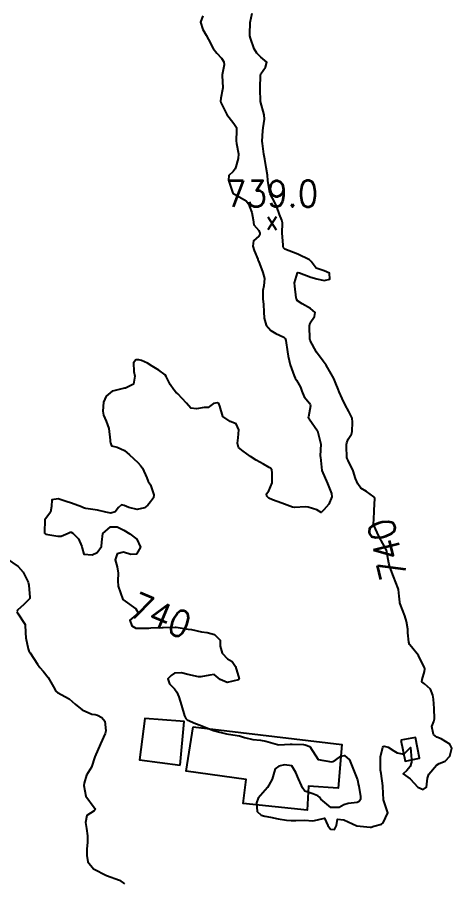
# Model space of a CAD drawing. Header units: metres. Extents: x 307586 to 320046, y 7427249 to 7434250.
# Drawn here: x 317520.1 to 317586.2, y 7431614.8 to 7431746.4 of the extents above; entities that cross this region are included whole.
import ezdxf
from ezdxf.enums import TextEntityAlignment as Align

# ---------------------------------------------------------------- set-up
doc = ezdxf.new("R2010")
doc.units = ezdxf.units.M
doc.header["$MEASUREMENT"] = 0
for name, color, linetype in [('Cotas', 45, 'Continuous'), ('Curvas de Nivel 1m', 11, 'Continuous'), ('Curvas de Nivel 5m', 15, 'Continuous'), ('Edificações', 30, 'Continuous'), ('Pontos Cotados', 45, 'Continuous')]:
    doc.layers.add(name, color=color, linetype=linetype)
doc.styles.add('Style-STANDARD', font='STANDARD.shx')

# ---------------------------------------------------------------- blocks, each defined once
blk = doc.blocks.new('ELVTXT_149')
at = {"layer": 'Pontos Cotados', "linetype": 'Continuous', "style": 'Style-STANDARD'}
for s, height, p in [('739.0', 4, (0, 4)), ('x', 3, (0, 0))]:
    blk.add_text(s, height=height, dxfattribs=at).set_placement(p, align=Align.MIDDLE_CENTER)

msp = doc.modelspace()

# ---------------------------------------------------------------- linework, layer by layer
at = {"layer": 'Curvas de Nivel 1m', "elevation": 741, "flags": 128}
for points in [[(317518.46, 7431664.08), (317520.24, 7431662.87), (317521.03, 7431662.04), (317521.78, 7431660.47), (317521.88, 7431660.03), (317522.05, 7431658.15), (317522.02, 7431658.03), (317521.11, 7431657.1), (317520.15, 7431656.25), (317520.05, 7431656.05)], [(317520.07, 7431655.97), (317520.15, 7431655.85), (317521.34, 7431654.04), (317521.38, 7431652.77), (317521.41, 7431652.04), (317521.79, 7431650.33), (317521.9, 7431650.03), (317522.08, 7431649.73), (317523.18, 7431648.01), (317523.53, 7431647.49), (317524.04, 7431646.94), (317524.83, 7431645.99), (317525.81, 7431644.19), (317525.91, 7431643.98), (317526.01, 7431643.87), (317526.26, 7431643.72), (317527.99, 7431642.74), (317528.92, 7431641.94), (317529.97, 7431641.09), (317531.47, 7431640.41), (317531.97, 7431640.34), (317532.32, 7431640.26), (317532.99, 7431639.89), (317533.42, 7431639.35), (317533.61, 7431637.88), (317533.5, 7431637.45), (317532.76, 7431635.9), (317531.89, 7431633.91), (317531.42, 7431632.36), (317531.17, 7431631.92), (317530.67, 7431631.11), (317530.27, 7431629.93), (317530.22, 7431629.54), (317530.54, 7431627.92), (317531.8, 7431626.21), (317531.93, 7431626.05), (317531.95, 7431625.91), (317531.79, 7431625.68), (317530.69, 7431625.01), (317530.49, 7431623.92), (317530.65, 7431623.03), (317530.82, 7431621.92), (317530.79, 7431620.86), (317530.72, 7431619.92), (317530.71, 7431618.92), (317530.86, 7431617.92), (317531.69, 7431616.88), (317533.67, 7431615.88), (317535.67, 7431615.14), (317536.42, 7431614.61)]]:
    msp.add_lwpolyline(points, dxfattribs=at)
at = {"layer": 'Curvas de Nivel 5m', "elevation": 740, "flags": 128}
msp.add_lwpolyline([(317548.33, 7431746.65), (317547.97, 7431745.73), (317548.36, 7431744.59), (317548.86, 7431743.72), (317549.2, 7431743.09), (317549.93, 7431741.71), (317550.45, 7431740.97), (317551.17, 7431740.22), (317551.53, 7431739.69), (317551.61, 7431739.23), (317551.27, 7431737.69), (317551.26, 7431737.57), (317551.38, 7431735.69), (317551.35, 7431735.44), (317551.1, 7431734.14), (317551.04, 7431733.69), (317551.09, 7431733.5), (317552, 7431731.68), (317553.05, 7431730.28), (317553.44, 7431729.67), (317553.48, 7431729.22), (317553.39, 7431727.67), (317553.46, 7431727.22), (317553.78, 7431725.66), (317553.7, 7431724.95), (317553.34, 7431723.67), (317553.26, 7431723.37), (317552.96, 7431722.96), (317552.28, 7431722.35), (317552.25, 7431721.68), (317552.92, 7431719.67), (317554.91, 7431718.52), (317555.3, 7431718.04), (317555.46, 7431717.64), (317555.79, 7431716.74), (317555.98, 7431715.63), (317556.12, 7431714.88), (317556.86, 7431714.02), (317557, 7431713.62), (317557.01, 7431713.46), (317556.85, 7431713.13), (317556.04, 7431712.42), (317555.92, 7431711.63), (317556.15, 7431710.96), (317556.69, 7431709.62), (317556.73, 7431709.54), (317556.8, 7431709.39), (317557.48, 7431707.61), (317557.7, 7431706.68), (317557.62, 7431705.61), (317557.48, 7431704.88), (317557.47, 7431703.61), (317557.56, 7431702.77), (317557.63, 7431701.61), (317557.66, 7431700.65), (317557.98, 7431699.61), (317558.67, 7431698.8), (317559.42, 7431698.34), (317560.67, 7431697.79), (317560.86, 7431697.57), (317560.94, 7431697.29), (317561.22, 7431695.56), (317561.32, 7431694.86), (317561.6, 7431693.56), (317562.24, 7431691.9), (317562.4, 7431691.55), (317562.58, 7431691.25), (317563.17, 7431690.15), (317563.42, 7431689.54), (317563.74, 7431688.71), (317564.55, 7431687.73), (317564.67, 7431687.52), (317564.72, 7431687.34), (317564.52, 7431686.19), (317564.39, 7431685.65), (317564.38, 7431685.52), (317564.43, 7431685.43), (317564.51, 7431685.36), (317565.76, 7431683.51), (317566.26, 7431681.7), (317566.27, 7431681.5), (317566.21, 7431679.74), (317566.22, 7431679.5), (317566.42, 7431677.5), (317567.3, 7431675.49), (317567.89, 7431673.97), (317567.97, 7431673.48), (317567.5, 7431672.34), (317566.75, 7431671.5), (317566.56, 7431671.28), (317566.34, 7431671.12), (317565.66, 7431671.51), (317564.35, 7431671.93), (317563.91, 7431671.96), (317562.35, 7431671.88), (317561.97, 7431671.93), (317560.36, 7431672.49), (317558.92, 7431673.03), (317558.37, 7431673.27), (317558.06, 7431673.6), (317558.03, 7431673.95), (317558.38, 7431674.38), (317558.89, 7431675.59), (317558.89, 7431677.11), (317558.81, 7431677.59), (317558.64, 7431677.82), (317558.43, 7431677.96), (317557.57, 7431678.47), (317556.44, 7431679.08), (317555.57, 7431679.63), (317554.45, 7431680.43), (317553.77, 7431680.97), (317553.61, 7431681.65), (317553.69, 7431682.44), (317553.8, 7431683.65), (317553.42, 7431684.57), (317552.51, 7431684.93), (317551.39, 7431685.68), (317550.92, 7431687.3), (317550.79, 7431687.69), (317550.54, 7431687.79), (317549.96, 7431687.7), (317549.16, 7431687.09), (317548.53, 7431687.08), (317547.4, 7431686.86), (317546.53, 7431686.96), (317545.86, 7431687.75), (317544.56, 7431689.17), (317544.22, 7431689.42), (317543.92, 7431689.77), (317543.35, 7431690.56), (317542.75, 7431691.79), (317542.59, 7431692.06), (317541.63, 7431692.77), (317540.61, 7431693.38), (317539.9, 7431693.82), (317539.01, 7431694.23), (317538.62, 7431694.34), (317538.14, 7431694.32), (317537.78, 7431693.85), (317537.87, 7431692.57), (317538.02, 7431691.85), (317537.82, 7431690.6), (317536.56, 7431690.02), (317536.42, 7431690), (317535.82, 7431689.87), (317534.81, 7431689.63), (317534.56, 7431689.54), (317533.62, 7431688.82), (317533.24, 7431687.9), (317533.11, 7431686.5), (317533.21, 7431685.9), (317533.62, 7431685.01), (317534.05, 7431683.89), (317534.25, 7431682.1), (317534.25, 7431681.88), (317534.28, 7431681.7), (317534.46, 7431681.24), (317535.29, 7431681.04), (317536.45, 7431680.54), (317537.17, 7431679.85), (317538.43, 7431678.69), (317538.85, 7431678.26), (317539.15, 7431677.83), (317539.84, 7431676.38), (317540.04, 7431675.82), (317540.2, 7431675.62), (317540.39, 7431675.33), (317540.91, 7431673.8), (317540.84, 7431673.33), (317540.36, 7431672.72), (317539.95, 7431672.22), (317539.45, 7431671.82), (317538.34, 7431671.56), (317537.08, 7431671.85), (317536.35, 7431672.17), (317535.96, 7431672.25), (317535.49, 7431671.87), (317534.99, 7431671.22), (317534.33, 7431670.98), (317533.6, 7431671.15), (317532.34, 7431671.44), (317530.55, 7431671.72), (317530.34, 7431671.76), (317530.21, 7431671.8), (317529.88, 7431671.94), (317528.35, 7431672.5), (317527.53, 7431672.79), (317526.36, 7431673.15), (317525.35, 7431673), (317525.33, 7431671.99), (317525.17, 7431671.15), (317524.32, 7431670), (317524.24, 7431668.06), (317524.24, 7431668), (317524.24, 7431667.95), (317524.29, 7431667.88), (317524.48, 7431667.81), (317526.29, 7431667.48), (317526.78, 7431667.49), (317527.85, 7431667.96), (317528.17, 7431668.08), (317528.29, 7431668.08), (317528.59, 7431667.96), (317529.41, 7431667.07), (317529.92, 7431665.94), (317529.99, 7431665.66), (317530.26, 7431664.77), (317531.51, 7431664.67), (317532.26, 7431665.01), (317532.94, 7431665.9), (317532.97, 7431666.59), (317533.15, 7431667.9), (317534.31, 7431668.92), (317535.29, 7431668.89), (317536.31, 7431668.39), (317537.22, 7431667.85), (317538.29, 7431667.04), (317538.88, 7431665.83), (317538.26, 7431664.76), (317537.41, 7431664.71), (317536.26, 7431665.05), (317535.3, 7431664.83), (317535.02, 7431663.87), (317535.29, 7431662.82), (317535.48, 7431661.87), (317535.39, 7431660.69), (317535.47, 7431659.87), (317536.18, 7431657.86), (317538.16, 7431656.42), (317538.49, 7431655.83), (317538.15, 7431655.45), (317537.26, 7431654.73), (317537.52, 7431653.85), (317538.13, 7431653.51), (317538.49, 7431653.47), (317540.13, 7431653.51), (317540.41, 7431653.53), (317542.13, 7431653.58), (317542.33, 7431653.58), (317544.13, 7431653.64), (317544.26, 7431653.63), (317546.13, 7431653.35), (317546.6, 7431653.27), (317548.12, 7431652.93), (317549.02, 7431652.81), (317550.12, 7431652.52), (317550.98, 7431651.68), (317551, 7431650.78), (317551.27, 7431649.68), (317552.07, 7431648.83), (317552.81, 7431648.4), (317553.32, 7431647.65), (317553.87, 7431645.81), (317553.75, 7431645.64), (317552.03, 7431645.23), (317550.96, 7431645.68), (317550.04, 7431646.42), (317549.39, 7431646.36), (317548.04, 7431646.09), (317547.67, 7431646.1), (317546.04, 7431646.42), (317545.09, 7431646.71), (317544.05, 7431646.67), (317543.5, 7431646.31), (317543, 7431645.78), (317543.27, 7431645.02), (317544.02, 7431644.25), (317544.4, 7431643.76), (317544.7, 7431643.05), (317545.1, 7431641.75), (317545.55, 7431640.16), (317545.73, 7431639.74), (317545.96, 7431639.54), (317547.24, 7431639.01), (317547.95, 7431638.74), (317549.56, 7431638.08), (317549.95, 7431637.94), (317550.91, 7431637.68), (317551.94, 7431637.43), (317552.23, 7431637.37), (317553.93, 7431637.09), (317554.69, 7431636.88), (317555.93, 7431636.54), (317557.09, 7431636.44), (317557.92, 7431636.32), (317559.71, 7431635.78), (317559.92, 7431635.74), (317561.64, 7431635.83), (317561.92, 7431635.84), (317563.64, 7431635.8), (317563.92, 7431635.76), (317564.59, 7431635.51), (317565.89, 7431633.5), (317567.89, 7431633.17), (317568.13, 7431633.22), (317568.58, 7431633.46), (317569.35, 7431634), (317569.9, 7431634.13), (317570.64, 7431633.44), (317571.13, 7431632.18), (317571.48, 7431631.43), (317571.85, 7431630.4), (317572.03, 7431629.61), (317572.07, 7431629.43), (317572.3, 7431627.89), (317572.31, 7431627.42), (317572.14, 7431627.11), (317571.82, 7431626.98), (317570.42, 7431626.84), (317569.81, 7431626.6), (317569.06, 7431626.2), (317567.8, 7431626.23), (317566.3, 7431627.49), (317566.09, 7431627.76), (317565.83, 7431627.98), (317565.05, 7431628.28), (317563.83, 7431628.67), (317563.51, 7431629.19), (317563.37, 7431629.53), (317562.91, 7431630.59), (317562.5, 7431631.54), (317561.88, 7431632.54), (317560.76, 7431632.68), (317559.88, 7431632.49), (317559.33, 7431632.11), (317559.2, 7431631.58), (317558.9, 7431630.54), (317558.38, 7431629.58), (317558.17, 7431629.26), (317557.84, 7431628.84), (317556.77, 7431627.61), (317556.48, 7431626.94), (317556.61, 7431625.61), (317557.21, 7431625.02), (317557.79, 7431624.88), (317558.62, 7431624.75), (317559.78, 7431624.48), (317561.05, 7431624.28), (317561.78, 7431624.23), (317562.48, 7431624.24), (317563.78, 7431624.28), (317565.08, 7431624.2), (317565.78, 7431624.31), (317566.86, 7431624.56), (317567.35, 7431623.48), (317567.76, 7431622.92), (317568.37, 7431622.86), (317568.68, 7431623.46), (317568.82, 7431624.42), (317569.78, 7431624.31), (317571.77, 7431623.43), (317573.77, 7431623.19), (317573.94, 7431623.22), (317574.34, 7431623.39), (317575.49, 7431623.67), (317575.78, 7431623.85), (317576.47, 7431625.37), (317575.82, 7431627.38), (317575.73, 7431629.38), (317575.73, 7431629.5), (317575.44, 7431631.38), (317575.37, 7431631.88), (317575.34, 7431633.39), (317575.37, 7431633.91), (317575.71, 7431635.38), (317575.79, 7431635.5), (317575.92, 7431635.56), (317576.52, 7431635.37), (317577.38, 7431634.83), (317577.9, 7431634.55), (317578.93, 7431634.32), (317579.91, 7431635.33), (317580.08, 7431633.52), (317580.1, 7431633.33), (317580.09, 7431633.13), (317579.88, 7431632.43), (317579.38, 7431631.84), (317578.81, 7431631.34), (317579.86, 7431630.57), (317581.06, 7431629.32), (317581.84, 7431628.95), (317582.37, 7431629.3), (317582.52, 7431630.65), (317582.69, 7431631.3), (317583.89, 7431632.66), (317584.27, 7431632.89), (317585.2, 7431633.27), (317585.9, 7431634), (317586.19, 7431635.26), (317585.92, 7431635.85), (317584.58, 7431636.63), (317583.94, 7431636.93), (317583.44, 7431637.29), (317583.19, 7431638.53), (317583.48, 7431639.29), (317583.57, 7431639.69), (317583.53, 7431641.29), (317583.41, 7431642.69), (317583.32, 7431643.29), (317582.95, 7431644.23), (317582.03, 7431645), (317581.65, 7431645.31), (317581.69, 7431645.66), (317582.06, 7431646.89), (317582.13, 7431647.24), (317582.13, 7431647.31), (317582.11, 7431647.36), (317582.06, 7431647.45), (317581.14, 7431649.32), (317580.1, 7431650.67), (317579.78, 7431651.01), (317579.67, 7431651.34), (317579.54, 7431652.76), (317579.52, 7431653.34), (317579.33, 7431654.52), (317579.07, 7431655.35), (317578.36, 7431657.18), (317578.3, 7431657.36), (317578.28, 7431657.46), (317578.19, 7431658.38), (317578.09, 7431659.36), (317578.05, 7431659.51), (317577.34, 7431661.37), (317576.78, 7431662.84), (317576.62, 7431663.38), (317576.27, 7431665.38), (317575.17, 7431667.39), (317574.32, 7431669.29), (317574.3, 7431669.38), (317574.3, 7431669.4), (317574.33, 7431670.05), (317574.41, 7431671.33), (317574.42, 7431671.4), (317574.48, 7431673.29), (317574.46, 7431673.4), (317574.37, 7431673.5), (317573.24, 7431674.28), (317572.39, 7431674.82), (317571.89, 7431675.44), (317571.56, 7431676.29), (317571.18, 7431677.44), (317570.44, 7431679.01), (317570.28, 7431679.29), (317570.25, 7431679.45), (317570.2, 7431681.19), (317570.2, 7431681.45), (317570.23, 7431681.69), (317570.47, 7431682.24), (317570.94, 7431682.99), (317571.05, 7431683.44), (317571.1, 7431684.85), (317571.04, 7431685.44), (317570.53, 7431686.44), (317569.97, 7431687.46), (317569.53, 7431688.44), (317569.09, 7431689.47), (317568.94, 7431689.85), (317568.58, 7431690.72), (317568.24, 7431691.48), (317567.88, 7431692.2), (317567.09, 7431693.5), (317566.62, 7431694.1), (317565.62, 7431695.51), (317564.66, 7431697.29), (317564.6, 7431697.52), (317564.54, 7431699.38), (317564.56, 7431699.52), (317564.69, 7431699.94), (317565.3, 7431700.91), (317565.45, 7431701.51), (317564.71, 7431702.14), (317563.43, 7431702.83), (317562.73, 7431703.29), (317562.59, 7431703.55), (317562.55, 7431703.74), (317562.31, 7431705.55), (317562.29, 7431706.02), (317562.74, 7431707.55), (317562.75, 7431707.59), (317562.78, 7431707.63), (317563.04, 7431707.55), (317564.77, 7431706.89), (317565.66, 7431706.63), (317566.77, 7431706.42), (317567.68, 7431706.58), (317567.62, 7431707.49), (317566.79, 7431707.86), (317565.56, 7431708.28), (317564.8, 7431709.27), (317564.58, 7431709.53), (317562.81, 7431710.4), (317561.48, 7431710.9), (317560.82, 7431711.19), (317560.61, 7431711.36), (317560.57, 7431711.57), (317560.57, 7431711.83), (317560.42, 7431713.58), (317560.44, 7431715.15), (317560.37, 7431715.58), (317560.02, 7431716.45), (317559.6, 7431717.59), (317559.4, 7431718.08), (317558.92, 7431718.91), (317558.6, 7431719.6), (317558.49, 7431720.04), (317558.25, 7431721.61), (317558.17, 7431722.4), (317557.98, 7431723.61), (317557.75, 7431724.85), (317557.64, 7431725.61), (317557.39, 7431727.24), (317557.37, 7431727.62), (317557.49, 7431729.17), (317557.53, 7431729.62), (317557.73, 7431730.94), (317557.67, 7431731.61), (317557.09, 7431733.62), (317557.07, 7431735.58), (317557.07, 7431735.62), (317557.06, 7431735.67), (317557.1, 7431737.62), (317557.15, 7431737.83), (317557.89, 7431738.88), (317558.05, 7431739.61), (317557.17, 7431740.38), (317556.53, 7431740.98), (317556.17, 7431741.64), (317555.6, 7431743.25), (317555.49, 7431743.65), (317555.47, 7431743.9), (317555.54, 7431745.65), (317555.84, 7431747.05)], dxfattribs=at)
at = {"layer": 'Edificações'}
for points in [[(317544.9, 7431632.63), (317545.5, 7431639.27), (317544.9, 7431639.35), (317539.51, 7431639.75), (317538.7, 7431633.45)], [(317546.89, 7431638.46), (317569.46, 7431635.78), (317568.91, 7431629.15), (317564.42, 7431629.43), (317564.2, 7431625.81), (317554.45, 7431626.8), (317554.94, 7431630.47), (317545.79, 7431631.73)], [(317578.45, 7431636.46), (317579.1, 7431633.27), (317581.31, 7431633.73), (317580.68, 7431636.84)]]:
    msp.add_lwpolyline(points, close=True, dxfattribs=at)

# ---------------------------------------------------------------- block references
at = {"layer": 'Pontos Cotados', "linetype": 'Continuous'}
msp.add_blockref('ELVTXT_149', (317558.87, 7431715.6, 738.96), dxfattribs=at)

# ---------------------------------------------------------------- texts
at = {"layer": 'Cotas', "style": 'Style-STANDARD'}
for rotation, p in [(103.9098, (317576.36, 7431665.46, 740)), (337.1633, (317541.92, 7431655.45, 740))]:
    msp.add_text('740', height=4, rotation=rotation, dxfattribs=at).set_placement(p, align=Align.MIDDLE_CENTER)

doc.saveas('drawing.dxf')
